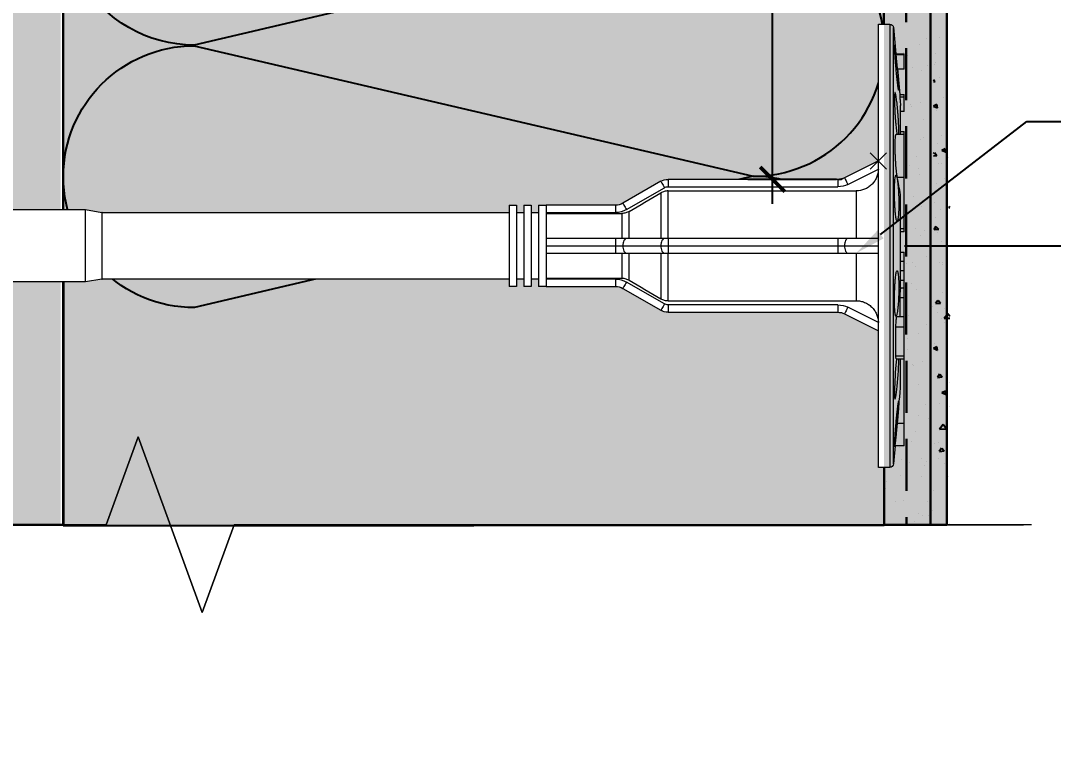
# Model space of a CAD drawing. Header units: millimetres. Extents: x -354900 to 8840672, y 0 to 292181.
# Drawn here: x 608.6 to 734.5, y 139468.1 to 139555.7 of the extents above; entities that cross this region are included whole.
import ezdxf
from ezdxf import colors
from ezdxf.entities.mleader import LeaderData, LeaderLine
from ezdxf.math import Vec2, Vec3

# ---------------------------------------------------------------- set-up
doc = ezdxf.new("R2010")
doc.units = ezdxf.units.MM
doc.header["$MEASUREMENT"] = 0
doc.set_wipeout_variables(frame=1)
doc.header["$PDMODE"] = 3
doc.header["$PDSIZE"] = -0.0001
doc.linetypes.add('DASHED2', pattern=[9.525, 6.35, -3.175])
doc.layers.get('0').update_dxf_attribs({"color": 250, "lineweight": 9})
for name, color, linetype, lineweight in [('SG_Аннотации', 7, 'Continuous', 5), ('SG_Армирующие_сетки', 7, 'Continuous', 30), ('SG_Клей', 7, 'Continuous', 30), ('SG_Размеры', 7, 'Continuous', 5), ('SG_Утеплитель', 7, 'Continuous', 30), ('SG_Штукатурка', 7, 'Continuous', 30), ('SG_Штукатурка декоративная', 7, 'Continuous', 30), ('АР_Размеры', 175, 'Continuous', 9)]:
    doc.layers.add(name, color=color, linetype=linetype, lineweight=lineweight)
doc.layers.add('тарельчат', color=212, linetype='Continuous')
doc.styles.add('SG_Arial_2.5_Размеры-выноски', font='arial.ttf', dxfattribs={"width": 0.7})
doc.styles.get("Standard").update_dxf_attribs({"font": 'isocpeur.ttf'})
doc.linetypes.add('ZIGZAG', pattern='A,0.00254,-5.08,[131,ltypeshp.shx,S=5.08,R=0,X=-5.08,Y=0],-10.16,[131,ltypeshp.shx,S=5.08,R=180,X=5.08,Y=0],-5.08', length=20.32254)
doc.dimstyles.new('SG_Arial_2.5', dxfattribs={"dimtxt": 5, "dimasz": 3, "dimexe": 3, "dimexo": 0, "dimgap": 2, "dimtad": 1, "dimdec": 0, "dimzin": 0, "dimdsep": 46, "dimtxsty": 'SG_Arial_2.5_Размеры-выноски', "dimblk": 'ARCHTICK', "dimcen": -3, "dimdle": 3, "dimadec": 0, "dimazin": 0, "dimtfac": 1, "dimtdec": 0, "dimtofl": 0, "dimtmove": 1, "dimatfit": 3, "dimldrblk": 'OBLIQUE', "dimfxl": 1, "dimtfill": 1, "dimtolj": 1, "dimtzin": 0, "dimarcsym": 0})

# ---------------------------------------------------------------- blocks, each defined once
blk = doc.blocks.new('*U765')
at = {"linetype": 'ByBlock'}
h = blk.add_hatch(color=41, dxfattribs=at)
h.dxf.hatch_style = 1
h.paths.add_polyline_path([(0, 0), (506.52, 0), (506.52, 100), (0, 100)])
at = {"color": 0, "linetype": 'ByBlock', "lineweight": -2}
blk.add_lwpolyline([(0, 0), (506.52, 0), (506.52, 100), (0, 100)], close=True, dxfattribs=at)
at = {"color": 0, "linetype": 'ByBlock', "lineweight": -3}
for points in [[(448, 0, -0.414993), (432, 15.96), (447.96, 84.04, 1), (416.04, 84.04), (432, 15.96, -0.414993), (416, 0)], [(480, 0, -0.414993), (464, 15.96), (479.96, 84.04, 1), (448.04, 84.04), (464, 15.96, -0.414993), (448, 0)]]:
    blk.add_lwpolyline(points, format="xyb", dxfattribs=at)
blk = doc.blocks.new('_ArchTick')
at = {"color": 0, "linetype": 'ByBlock', "const_width": 0.15}
blk.add_lwpolyline([(-0.5, -0.5), (0.5, 0.5)], dxfattribs=at)
blk = doc.blocks.new('*D771')
at = {"layer": 'SG_Размеры', "color": 0, "lineweight": -2, "transparency": 16777216}
for p, q in [((871.55, 139525.29), (871.55, 139635.34)), ((802.54, 139632.34), (874.55, 139632.34)), ((711.96, 139528.29), (874.55, 139528.29))]:
    blk.add_line(p, q, dxfattribs=at)
at = {"layer": 'SG_Размеры', "color": 0, "lineweight": -2, "transparency": 16777216, "xscale": 3, "yscale": 3, "zscale": 3}
for p, rotation in [((871.55, 139632.34), 90), ((871.55, 139528.29), 270)]:
    blk.add_blockref('_ArchTick', p, dxfattribs=dict(at, rotation=rotation))
at = {"layer": 'SG_Размеры', "color": 0, "transparency": 16777216, "insert": (867, 139582.33), "char_height": 5, "attachment_point": 5, "rotation": 90, "style": 'SG_Arial_2.5_Размеры-выноски', "bg_fill": 3, "box_fill_scale": 1.25, "bg_fill_color": 256, "bg_fill_true_color": 13158600, "bg_fill_transparency": 0}
blk.add_mtext('\\A1;100 мм', dxfattribs=at)
blk = doc.blocks.new('_Oblique')
at = {"color": 0, "linetype": 'ByBlock', "lineweight": -2}
blk.add_line((-0.5, -0.5), (0.5, 0.5), dxfattribs=at)
blk = doc.blocks.new('*U709')
blk.add_wipeout([(1.05, 9), (1.05, 3.45), (2.423, 2.763), (2.554, 2.716), (2.692, 2.7), (9.589, 2.7), (9.745, 2.68), (9.889, 2.62), (11.429, 1.73), (11.574, 1.67), (11.729, 1.65), (14.85, 1.65), (14.85, 1.35), (15.15, 1.35), (15.15, 1.65), (15.45, 1.65), (15.45, 1.35), (15.75, 1.35), (15.75, 1.65), (16.05, 1.65), (16.05, 1.35), (32.577, 1.35), (32.593, 1.351), (33.258, 1.469), (33.274, 1.47), (53.947, 1.47), (53.983, 1.463), (55.111, 0.983), (55.151, 0.95), (55.166, 0.9), (55.166, 0.18), (54.866, 0.18), (54.866, -0.18), (55.166, -0.18), (55.166, -0.9), (55.151, -0.95), (55.111, -0.983), (53.983, -1.463), (53.947, -1.47), (33.274, -1.47), (33.258, -1.469), (32.593, -1.351), (32.577, -1.35), (16.05, -1.35), (16.05, -1.65), (15.75, -1.65), (15.75, -1.35), (15.45, -1.35), (15.45, -1.65), (15.15, -1.65), (15.15, -1.35), (14.85, -1.35), (14.85, -1.65), (11.729, -1.65), (11.574, -1.67), (11.429, -1.73), (9.889, -2.62), (9.745, -2.68), (9.589, -2.7), (2.692, -2.7), (2.554, -2.716), (2.423, -2.763), (1.05, -3.45), (1.05, -9), (0.586, -9), (0.485, -8.961), (0.437, -8.864), (0.367, -8.13), (0, -8.13), (0, 7.8), (0.336, 7.8), (0.437, 8.864), (0.485, 8.961), (0.586, 9)]).dxf.layer = 'тарельчат'
at = {"layer": 'тарельчат', "linetype": 'Continuous', "lineweight": 9}
for p, q in [((0.437, 8.864), (0.336, 7.8)), ((0.437, 0), (0.437, 8.864)), ((1.05, 9), (0.586, 9)), ((0.586, 9), (0.586, -9)), ((1.05, 0), (1.05, 9)), ((0.336, 7.8), (0, 7.8)), ((0, 7.77), (0, 7.8)), ((0, 7.171), (0, 7.77)), ((0.336, 7.77), (0, 7.77)), ((0.336, 7.77), (0.336, 7.8)), ((0, 7.171), (0.279, 7.171)), ((0, 7.171), (0.276, 7.171)), ((0, 7.171), (0, 7.171)), ((0.279, 7.2), (0.179, 6.15)), ((0.179, 6.15), (0, 6.15)), ((0, 6.057), (0, 6.15)), ((0.179, 6.057), (0, 6.057)), ((0, 5.461), (0, 6.057)), ((0.179, 6.15), (0.179, 6.057)), ((0, 5.461), (0.15, 5.461)), ((0.15, 4.53), (0.15, 5.701)), ((0.15, 4.65), (0, 4.65)), ((0, 4.54), (0, 4.65)), ((0.15, 4.54), (0, 4.54)), ((0, 4.53), (0, 4.54)), ((0.327, 4.53), (0, 4.53)), ((0, 2.795), (0, 4.53)), ((1.05, 3.45), (2.423, 2.763)), ((2.289, 2.495), (1.05, 3.114)), ((0.284, 2.795), (0, 2.795)), ((0, 0.695), (0, 2.795)), ((2.426, 2.762), (2.55, 2.7)), ((2.689, 2.7), (2.55, 2.7)), ((2.692, 2.7), (2.692, 2.4)), ((2.692, 2.7), (9.589, 2.7)), ((9.589, 2.7), (9.589, 2.4)), ((9.889, 2.62), (11.429, 1.73)), ((1.95, 2.23), (1.95, 0.3)), ((9.589, 2.23), (1.95, 2.23)), ((9.589, 2.4), (2.692, 2.4)), ((9.589, 0.3), (9.589, 2.23)), ((11.279, 1.471), (9.739, 2.36)), ((9.889, 2.149), (9.889, 0.3)), ((0.15, -1.716), (0.15, 2.082)), ((11.17, 0.3), (11.17, 1.399)), ((11.47, 1.316), (11.47, 0.3)), ((14.55, 1.316), (11.47, 1.316)), ((11.729, 1.65), (11.729, 1.35)), ((11.729, 1.65), (14.55, 1.65)), ((14.55, 1.35), (11.729, 1.35)), ((14.85, 1.65), (14.55, 1.65)), ((14.55, 1.65), (14.55, 0)), ((14.85, 1.65), (14.85, -1.65)), ((15.15, 1.35), (14.85, 1.35)), ((15.45, 1.65), (15.15, 1.65)), ((15.15, 1.65), (15.15, -1.65)), ((15.45, 1.65), (15.45, -1.65)), ((15.75, 1.35), (15.45, 1.35)), ((16.05, 1.65), (15.75, 1.65)), ((15.75, 1.65), (15.75, -1.65)), ((16.05, 1.65), (16.05, -1.65)), ((32.577, 1.35), (16.05, 1.35)), ((32.577, 0), (32.577, 1.35)), ((33.258, 1.469), (32.593, 1.351)), ((32.593, 1.351), (32.593, -1.351)), ((33.258, 0), (33.258, 1.469)), ((37.781, 1.47), (33.274, 1.47)), ((33.274, 1.47), (33.274, -1.47)), ((0, 0.695), (0.15, 0.695)), ((0, 0.57), (0, 0.695)), ((0, 0.57), (0.15, 0.57)), ((0.437, -8.864), (0.437, 0)), ((1.05, 0.3), (2.289, 0.3)), ((1.05, -9), (1.05, 0)), ((2.423, 0), (1.05, 0)), ((2.289, 0.3), (2.692, 0.3)), ((2.692, 0), (2.423, 0)), ((2.692, 0.3), (2.692, 0)), ((2.692, 0.3), (9.589, 0.3)), ((2.692, 0), (2.692, -0.3)), ((9.589, 0), (2.692, 0)), ((9.589, 0.3), (9.589, 0)), ((9.589, 0.3), (9.739, 0.3)), ((9.889, 0), (9.589, 0)), ((9.589, 0), (9.589, -0.3)), ((9.739, 0.3), (11.279, 0.3)), ((11.429, 0), (9.889, 0)), ((11.279, 0.3), (11.729, 0.3)), ((11.729, 0), (11.429, 0)), ((11.729, 0.3), (11.729, 0)), ((11.729, 0.3), (14.55, 0.3)), ((11.729, 0), (11.729, -0.3)), ((14.55, 0), (11.729, 0)), ((14.55, 0), (14.55, -1.65)), ((0.15, -0.261), (0, -0.261)), ((0, -0.624), (0, -0.261)), ((2.289, -0.3), (1.05, -0.3)), ((1.95, -0.3), (1.95, -2.23)), ((2.692, -0.3), (2.289, -0.3)), ((9.589, -0.3), (2.692, -0.3)), ((9.739, -0.3), (9.589, -0.3)), ((9.589, -2.23), (9.589, -0.3)), ((11.279, -0.3), (9.739, -0.3)), ((9.889, -0.3), (9.889, -2.149)), ((11.17, -1.399), (11.17, -0.3)), ((11.729, -0.3), (11.279, -0.3)), ((11.47, -0.3), (11.47, -1.316)), ((14.55, -0.3), (11.729, -0.3)), ((32.577, -1.35), (32.577, 0)), ((33.258, -1.469), (33.258, 0)), ((0.15, -0.624), (0, -0.624)), ((0, -1.008), (0, -0.624)), ((0.15, -1.008), (0, -1.008)), ((0, -1.398), (0, -1.008)), ((0.15, -1.398), (0, -1.398)), ((0, -1.701), (0, -1.398)), ((9.739, -2.36), (11.279, -1.471)), ((14.55, -1.316), (11.47, -1.316)), ((11.729, -1.35), (11.729, -1.65)), ((11.729, -1.35), (14.55, -1.35)), ((14.55, -1.65), (11.729, -1.65)), ((14.55, -1.65), (14.85, -1.65)), ((14.85, -1.35), (15.15, -1.35)), ((15.15, -1.65), (15.45, -1.65)), ((15.45, -1.35), (15.75, -1.35)), ((15.75, -1.65), (16.05, -1.65)), ((16.05, -1.35), (32.593, -1.35)), ((32.593, -1.351), (33.258, -1.469)), ((33.274, -1.47), (37.781, -1.47)), ((0.15, -1.701), (0, -1.701)), ((0, -2.103), (0, -1.701)), ((11.429, -1.73), (9.889, -2.62)), ((0.179, -2.103), (0, -2.103)), ((0, -2.87), (0, -2.103)), ((0.179, -2.103), (0.179, -2.869)), ((1.05, -3.114), (2.289, -2.495)), ((9.589, -2.23), (1.95, -2.23)), ((2.692, -2.4), (2.692, -2.7)), ((2.692, -2.4), (9.589, -2.4)), ((9.589, -2.4), (9.589, -2.7)), ((0.296, -2.869), (0, -2.869)), ((0, -3.296), (0, -2.869)), ((2.423, -2.763), (1.05, -3.45)), ((9.589, -2.7), (2.692, -2.7)), ((0.336, -3.296), (0, -3.296)), ((0, -4.474), (0, -3.296)), ((0.336, -4.474), (0.336, -3.296)), ((0.336, -4.474), (0, -4.474)), ((0, -4.602), (0, -4.474)), ((0, -4.602), (0.324, -4.602)), ((0, -7.2), (0, -4.602)), ((0.15, -5.776), (0.15, -4.602)), ((0.219, -4.646), (0.219, -4.602)), ((0.284, -7.2), (0, -7.2)), ((0, -8.13), (0, -7.2)), ((0, -8.13), (0.367, -8.13)), ((0.367, -8.127), (0.437, -8.864)), ((0.586, -9), (1.05, -9))]:
    blk.add_line(p, q, dxfattribs=at)
at = {"layer": 'тарельчат', "linetype": 'Continuous', "lineweight": 9, "flags": 128}
for points in [[(2.423, 2.763), (2.421, 2.758), (2.413, 2.743), (2.401, 2.718), (2.384, 2.685), (2.364, 2.644), (2.34, 2.598), (2.315, 2.547), (2.289, 2.495)], [(9.889, 2.62), (9.886, 2.615), (9.878, 2.6), (9.864, 2.576), (9.845, 2.544), (9.823, 2.504), (9.797, 2.459), (9.768, 2.41), (9.739, 2.36)], [(11.429, 1.73), (11.427, 1.725), (11.418, 1.711), (11.404, 1.687), (11.385, 1.654), (11.363, 1.615), (11.337, 1.57), (11.309, 1.521), (11.279, 1.471)], [(2.289, 0.3), (2.315, 0.294), (2.34, 0.277), (2.364, 0.249), (2.384, 0.212), (2.401, 0.167), (2.413, 0.115), (2.421, 0.059), (2.423, 0)], [(2.423, 0), (2.421, -0.059), (2.413, -0.115), (2.401, -0.167), (2.384, -0.212), (2.364, -0.249), (2.34, -0.277), (2.315, -0.294), (2.289, -0.3)], [(9.739, 0.3), (9.768, 0.294), (9.797, 0.277), (9.823, 0.249), (9.845, 0.212), (9.864, 0.167), (9.878, 0.115), (9.886, 0.059), (9.889, 0)], [(9.889, 0), (9.886, -0.059), (9.878, -0.115), (9.864, -0.167), (9.845, -0.212), (9.823, -0.249), (9.797, -0.277), (9.768, -0.294), (9.739, -0.3)], [(11.279, 0.3), (11.309, 0.294), (11.337, 0.277), (11.363, 0.249), (11.385, 0.212), (11.404, 0.167), (11.418, 0.115), (11.427, 0.059), (11.429, 0)], [(11.429, 0), (11.427, -0.059), (11.418, -0.115), (11.404, -0.167), (11.385, -0.212), (11.363, -0.249), (11.337, -0.277), (11.309, -0.294), (11.279, -0.3)], [(11.279, -1.471), (11.309, -1.521), (11.337, -1.57), (11.363, -1.615), (11.385, -1.654), (11.404, -1.687), (11.418, -1.711), (11.427, -1.725), (11.429, -1.73)], [(2.289, -2.495), (2.315, -2.547), (2.34, -2.598), (2.364, -2.644), (2.384, -2.685), (2.401, -2.718), (2.413, -2.743), (2.421, -2.758), (2.423, -2.763)], [(9.739, -2.36), (9.768, -2.41), (9.797, -2.459), (9.823, -2.504), (9.845, -2.544), (9.864, -2.576), (9.878, -2.6), (9.886, -2.615), (9.889, -2.62)], [(0.306, -4.602), (0.307, -4.61), (0.322, -4.724), (0.336, -4.854), (0.349, -4.997), (0.361, -5.149), (0.372, -5.306), (0.381, -5.461), (0.387, -5.613), (0.392, -5.754), (0.395, -5.884), (0.395, -5.996), (0.393, -6.088), (0.389, -6.159), (0.383, -6.205), (0.374, -6.226), (0.365, -6.221), (0.353, -6.189), (0.34, -6.133), (0.326, -6.053), (0.312, -5.951), (0.297, -5.831), (0.282, -5.696), (0.268, -5.549), (0.255, -5.394), (0.243, -5.238), (0.233, -5.083), (0.226, -4.935), (0.221, -4.797), (0.219, -4.718), (0.219, -4.646), (0.219, -4.646)]]:
    blk.add_lwpolyline(points, dxfattribs=at)
at = {"layer": 'тарельчат', "linetype": 'Continuous', "lineweight": 9}
for centre, radius, start, end in [((0.586, 8.85), 0.15, 90, 174.5597), ((2.692, 3.3), 0.6, 243.4349, 270), ((9.589, 2.1), 0.6, 60, 90), ((2.692, 3.3), 0.9, 243.4349, 270), ((9.589, 2.1), 0.3, 60, 90), ((11.729, 2.25), 0.6, 240, 270), ((11.729, 2.25), 0.9, 240, 270), ((32.577, 1.44), 0.09, 270, 280), ((33.274, 1.38), 0.09, 90, 100), ((11.729, -2.25), 0.9, 90, 120), ((11.729, -2.25), 0.6, 90, 120), ((32.577, -1.44), 0.09, 80, 90), ((33.274, -1.38), 0.09, 260, 270), ((2.692, -3.3), 0.9, 90, 116.5651), ((9.589, -2.1), 0.3, 270, 300), ((2.692, -3.3), 0.6, 90, 116.5651), ((9.589, -2.1), 0.6, 270, 300), ((0.586, -8.85), 0.15, 185.4403, 270)]:
    blk.add_arc(centre, radius, start, end, dxfattribs=at)
for points, knots in [([(0.219, 6.347), (0.219, 6.363), (0.219, 6.384), (0.222, 6.438), (0.224, 6.47), (0.229, 6.544), (0.232, 6.586), (0.239, 6.677), (0.243, 6.727), (0.252, 6.832), (0.257, 6.887), (0.267, 7.002), (0.272, 7.061), (0.284, 7.181), (0.289, 7.241), (0.301, 7.363), (0.307, 7.422), (0.318, 7.539), (0.324, 7.596), (0.335, 7.705), (0.34, 7.756), (0.35, 7.852), (0.355, 7.897), (0.364, 7.977), (0.368, 8.012), (0.375, 8.073), (0.379, 8.098), (0.385, 8.137), (0.387, 8.151), (0.391, 8.167), (0.392, 8.169), (0.395, 8.162), (0.395, 8.152), (0.395, 8.12), (0.395, 8.099), (0.393, 8.045), (0.391, 8.013), (0.387, 7.939), (0.385, 7.897), (0.379, 7.806), (0.375, 7.757), (0.368, 7.652), (0.364, 7.596), (0.355, 7.481), (0.35, 7.422), (0.34, 7.302), (0.335, 7.241), (0.324, 7.121), (0.318, 7.061), (0.307, 6.943), (0.301, 6.887), (0.289, 6.779), (0.284, 6.727), (0.273, 6.631), (0.267, 6.587), (0.257, 6.507), (0.252, 6.471), (0.243, 6.41), (0.239, 6.385), (0.232, 6.346), (0.229, 6.332), (0.221, 6.308), (0.219, 6.315), (0.219, 6.347)], [0, 0, 0, 0, 0.03125, 0.03125, 0.0625, 0.0625, 0.09375, 0.09375, 0.125, 0.125, 0.15625, 0.15625, 0.1875, 0.1875, 0.21875, 0.21875, 0.25, 0.25, 0.28125, 0.28125, 0.3125, 0.3125, 0.34375, 0.34375, 0.375, 0.375, 0.40625, 0.40625, 0.4375, 0.4375, 0.46875, 0.46875, 0.5, 0.5, 0.53125, 0.53125, 0.5625, 0.5625, 0.59375, 0.59375, 0.625, 0.625, 0.65625, 0.65625, 0.6875, 0.6875, 0.71875, 0.71875, 0.75, 0.75, 0.78125, 0.78125, 0.8125, 0.8125, 0.84375, 0.84375, 0.875, 0.875, 0.90625, 0.90625, 0.9375, 0.9375, 1, 1, 1, 1]), ([(0.279, 7.175), (0.279, 7.175), (0.28, 7.176), (0.285, 7.217), (0.292, 7.286), (0.301, 7.377), (0.311, 7.479), (0.32, 7.58), (0.328, 7.669), (0.334, 7.735), (0.336, 7.764), (0.336, 7.769), (0.336, 7.77)], [0, 0, 0, 0, 0.081317, 0.191085, 0.301099, 0.41162, 0.522588, 0.633747, 0.744772, 0.85541, 0.965584, 1, 1, 1, 1]), ([(0.179, 6.057), (0.179, 6.05), (0.178, 6.035), (0.175, 5.991), (0.173, 5.963), (0.168, 5.897), (0.164, 5.859), (0.158, 5.782), (0.154, 5.741), (0.15, 5.701)], [0, 0, 0, 0, 0.25, 0.25, 0.5, 0.5, 0.75, 0.75, 1, 1, 1, 1]), ([(0.219, 4.646), (0.219, 4.685), (0.22, 4.762), (0.224, 4.897), (0.231, 5.042), (0.24, 5.195), (0.251, 5.351), (0.264, 5.506), (0.278, 5.655), (0.292, 5.795), (0.307, 5.92), (0.322, 6.028), (0.336, 6.116), (0.35, 6.18), (0.362, 6.219), (0.372, 6.232), (0.381, 6.217), (0.388, 6.177), (0.392, 6.112), (0.395, 6.025), (0.395, 5.916), (0.393, 5.791), (0.389, 5.652), (0.383, 5.503), (0.375, 5.348), (0.365, 5.192), (0.353, 5.039), (0.34, 4.893), (0.326, 4.758), (0.312, 4.64), (0.301, 4.564), (0.295, 4.534), (0.295, 4.53)], [0, 0, 0, 0, 0.03409, 0.06818, 0.102264, 0.13635, 0.17054, 0.20473, 0.23911, 0.27349, 0.308014, 0.342538, 0.377102, 0.411664, 0.446164, 0.480663, 0.515037, 0.54941, 0.583649, 0.617889, 0.652033, 0.686177, 0.720294, 0.754412, 0.788578, 0.822745, 0.857021, 0.891298, 0.925711, 0.960124, 0.99465, 1, 1, 1, 1]), ([(0.221, 4.53), (0.22, 4.547), (0.219, 4.582), (0.219, 4.624), (0.219, 4.646)], [0, 0, 0, 0, 0.47469, 1, 1, 1, 1]), ([(0.284, 2.795), (0.289, 2.823), (0.299, 2.88), (0.313, 2.992), (0.326, 3.12), (0.338, 3.262), (0.347, 3.413), (0.356, 3.57), (0.362, 3.728), (0.366, 3.881), (0.367, 4.027), (0.367, 4.16), (0.364, 4.277), (0.359, 4.375), (0.353, 4.452), (0.344, 4.503), (0.335, 4.529), (0.329, 4.527), (0.327, 4.527)], [0, 0, 0, 0, 0.064758, 0.129515, 0.194304, 0.259093, 0.323733, 0.388373, 0.452769, 0.517164, 0.58136, 0.645556, 0.70966, 0.773765, 0.837912, 0.90206, 0.966372, 1, 1, 1, 1]), ([(1.05, 3.114), (1.052, 3.056), (1.059, 2.998), (1.083, 2.885), (1.101, 2.829), (1.147, 2.722), (1.175, 2.671), (1.241, 2.575), (1.279, 2.53), (1.361, 2.449), (1.406, 2.412), (1.504, 2.347), (1.555, 2.32), (1.716, 2.253), (1.833, 2.23), (1.95, 2.23)], [0, 0, 0, 0, 0.125, 0.125, 0.25, 0.25, 0.375, 0.375, 0.5, 0.5, 0.625, 0.625, 0.75, 0.75, 1, 1, 1, 1]), ([(0.219, 1.701), (0.219, 1.76), (0.219, 1.82), (0.222, 1.94), (0.224, 2.002), (0.229, 2.122), (0.232, 2.181), (0.239, 2.296), (0.243, 2.352), (0.252, 2.456), (0.257, 2.505), (0.267, 2.597), (0.272, 2.638), (0.284, 2.712), (0.289, 2.744), (0.301, 2.798), (0.307, 2.819), (0.318, 2.85), (0.324, 2.86), (0.335, 2.868), (0.34, 2.866), (0.35, 2.851), (0.355, 2.837), (0.364, 2.798), (0.368, 2.773), (0.375, 2.712), (0.379, 2.677), (0.385, 2.598), (0.387, 2.553), (0.391, 2.457), (0.392, 2.405), (0.395, 2.297), (0.395, 2.239), (0.395, 2.122), (0.395, 2.062), (0.393, 1.94), (0.391, 1.879), (0.387, 1.759), (0.385, 1.7), (0.379, 1.584), (0.375, 1.53), (0.368, 1.425), (0.364, 1.375), (0.355, 1.284), (0.35, 1.243), (0.34, 1.169), (0.335, 1.137), (0.324, 1.083), (0.318, 1.062), (0.307, 1.03), (0.301, 1.021), (0.289, 1.013), (0.284, 1.015), (0.273, 1.03), (0.267, 1.044), (0.257, 1.082), (0.252, 1.108), (0.243, 1.168), (0.239, 1.203), (0.232, 1.283), (0.229, 1.328), (0.221, 1.471), (0.219, 1.582), (0.219, 1.701)], [0, 0, 0, 0, 0.03125, 0.03125, 0.0625, 0.0625, 0.09375, 0.09375, 0.125, 0.125, 0.15625, 0.15625, 0.1875, 0.1875, 0.21875, 0.21875, 0.25, 0.25, 0.28125, 0.28125, 0.3125, 0.3125, 0.34375, 0.34375, 0.375, 0.375, 0.40625, 0.40625, 0.4375, 0.4375, 0.46875, 0.46875, 0.5, 0.5, 0.53125, 0.53125, 0.5625, 0.5625, 0.59375, 0.59375, 0.625, 0.625, 0.65625, 0.65625, 0.6875, 0.6875, 0.71875, 0.71875, 0.75, 0.75, 0.78125, 0.78125, 0.8125, 0.8125, 0.84375, 0.84375, 0.875, 0.875, 0.90625, 0.90625, 0.9375, 0.9375, 1, 1, 1, 1]), ([(9.589, 2.23), (9.642, 2.23), (9.694, 2.223), (9.795, 2.196), (9.844, 2.175), (9.889, 2.149)], [0, 0, 0, 0, 0.5, 0.5, 1, 1, 1, 1]), ([(11.17, 1.399), (11.215, 1.372), (11.263, 1.351), (11.364, 1.323), (11.417, 1.316), (11.47, 1.316)], [0, 0, 0, 0, 0.5, 0.5, 1, 1, 1, 1]), ([(0.219, -1.701), (0.219, -1.641), (0.219, -1.585), (0.222, -1.476), (0.224, -1.424), (0.229, -1.328), (0.232, -1.284), (0.239, -1.204), (0.243, -1.168), (0.252, -1.108), (0.257, -1.083), (0.267, -1.044), (0.272, -1.03), (0.284, -1.015), (0.289, -1.013), (0.301, -1.021), (0.307, -1.03), (0.318, -1.061), (0.324, -1.083), (0.335, -1.136), (0.34, -1.168), (0.35, -1.242), (0.355, -1.284), (0.364, -1.374), (0.368, -1.423), (0.375, -1.529), (0.379, -1.584), (0.385, -1.698), (0.387, -1.758), (0.391, -1.879), (0.392, -1.939), (0.395, -2.06), (0.395, -2.121), (0.395, -2.238), (0.395, -2.295), (0.393, -2.404), (0.391, -2.456), (0.387, -2.552), (0.385, -2.597), (0.379, -2.677), (0.375, -2.712), (0.368, -2.772), (0.364, -2.798), (0.355, -2.837), (0.35, -2.85), (0.34, -2.866), (0.335, -2.868), (0.324, -2.86), (0.318, -2.85), (0.307, -2.819), (0.301, -2.798), (0.289, -2.744), (0.284, -2.712), (0.273, -2.639), (0.267, -2.597), (0.257, -2.507), (0.252, -2.457), (0.243, -2.352), (0.239, -2.297), (0.232, -2.182), (0.229, -2.123), (0.221, -1.943), (0.219, -1.819), (0.219, -1.701)], [0, 0, 0, 0, 0.03125, 0.03125, 0.0625, 0.0625, 0.09375, 0.09375, 0.125, 0.125, 0.15625, 0.15625, 0.1875, 0.1875, 0.21875, 0.21875, 0.25, 0.25, 0.28125, 0.28125, 0.3125, 0.3125, 0.34375, 0.34375, 0.375, 0.375, 0.40625, 0.40625, 0.4375, 0.4375, 0.46875, 0.46875, 0.5, 0.5, 0.53125, 0.53125, 0.5625, 0.5625, 0.59375, 0.59375, 0.625, 0.625, 0.65625, 0.65625, 0.6875, 0.6875, 0.71875, 0.71875, 0.75, 0.75, 0.78125, 0.78125, 0.8125, 0.8125, 0.84375, 0.84375, 0.875, 0.875, 0.90625, 0.90625, 0.9375, 0.9375, 1, 1, 1, 1]), ([(11.47, -1.316), (11.417, -1.316), (11.365, -1.323), (11.264, -1.351), (11.215, -1.372), (11.17, -1.399)], [0, 0, 0, 0, 0.5, 0.5, 1, 1, 1, 1]), ([(0.15, -1.716), (0.154, -1.729), (0.158, -1.749), (0.164, -1.802), (0.168, -1.834), (0.173, -1.906), (0.175, -1.946), (0.178, -2.025), (0.179, -2.065), (0.179, -2.103)], [0, 0, 0, 0, 0.25, 0.25, 0.5, 0.5, 0.75, 0.75, 1, 1, 1, 1]), ([(1.95, -2.23), (1.891, -2.23), (1.834, -2.236), (1.72, -2.258), (1.663, -2.275), (1.556, -2.32), (1.505, -2.347), (1.408, -2.411), (1.362, -2.448), (1.279, -2.53), (1.242, -2.574), (1.176, -2.67), (1.148, -2.722), (1.079, -2.881), (1.053, -2.997), (1.05, -3.114)], [0, 0, 0, 0, 0.125, 0.125, 0.25, 0.25, 0.375, 0.375, 0.5, 0.5, 0.625, 0.625, 0.75, 0.75, 1, 1, 1, 1]), ([(9.889, -2.149), (9.844, -2.175), (9.796, -2.195), (9.695, -2.223), (9.642, -2.23), (9.589, -2.23)], [0, 0, 0, 0, 0.5, 0.5, 1, 1, 1, 1]), ([(0.336, -3.296), (0.335, -3.264), (0.335, -3.201), (0.33, -3.098), (0.323, -3.004), (0.314, -2.929), (0.305, -2.878), (0.299, -2.873), (0.296, -2.87)], [0, 0, 0, 0, 0.166998, 0.334094, 0.501496, 0.669565, 0.838299, 1, 1, 1, 1]), ([(0.324, -4.597), (0.325, -4.598), (0.329, -4.6), (0.333, -4.566), (0.336, -4.517), (0.336, -4.482), (0.336, -4.474)], [0, 0, 0, 0, 0.187136, 0.539482, 0.890352, 1, 1, 1, 1]), ([(0.219, -6.347), (0.219, -6.331), (0.219, -6.321), (0.222, -6.314), (0.224, -6.316), (0.229, -6.332), (0.232, -6.345), (0.239, -6.384), (0.243, -6.41), (0.252, -6.47), (0.257, -6.506), (0.267, -6.586), (0.272, -6.63), (0.284, -6.726), (0.289, -6.778), (0.301, -6.887), (0.307, -6.943), (0.318, -7.059), (0.324, -7.12), (0.335, -7.241), (0.34, -7.301), (0.35, -7.421), (0.355, -7.481), (0.364, -7.595), (0.368, -7.65), (0.375, -7.756), (0.379, -7.805), (0.385, -7.896), (0.387, -7.938), (0.391, -8.013), (0.392, -8.045), (0.395, -8.098), (0.395, -8.12), (0.395, -8.151), (0.395, -8.161), (0.393, -8.169), (0.391, -8.167), (0.387, -8.152), (0.385, -8.138), (0.379, -8.098), (0.375, -8.073), (0.368, -8.013), (0.364, -7.977), (0.355, -7.897), (0.35, -7.853), (0.34, -7.757), (0.335, -7.705), (0.324, -7.597), (0.318, -7.54), (0.307, -7.423), (0.301, -7.363), (0.289, -7.243), (0.284, -7.182), (0.273, -7.062), (0.267, -7.003), (0.257, -6.888), (0.252, -6.832), (0.243, -6.728), (0.239, -6.678), (0.232, -6.587), (0.229, -6.545), (0.221, -6.434), (0.219, -6.379), (0.219, -6.347)], [0, 0, 0, 0, 0.03125, 0.03125, 0.0625, 0.0625, 0.09375, 0.09375, 0.125, 0.125, 0.15625, 0.15625, 0.1875, 0.1875, 0.21875, 0.21875, 0.25, 0.25, 0.28125, 0.28125, 0.3125, 0.3125, 0.34375, 0.34375, 0.375, 0.375, 0.40625, 0.40625, 0.4375, 0.4375, 0.46875, 0.46875, 0.5, 0.5, 0.53125, 0.53125, 0.5625, 0.5625, 0.59375, 0.59375, 0.625, 0.625, 0.65625, 0.65625, 0.6875, 0.6875, 0.71875, 0.71875, 0.75, 0.75, 0.78125, 0.78125, 0.8125, 0.8125, 0.84375, 0.84375, 0.875, 0.875, 0.90625, 0.90625, 0.9375, 0.9375, 1, 1, 1, 1]), ([(0.367, -8.127), (0.367, -8.127), (0.367, -8.127), (0.364, -8.096), (0.36, -8.04), (0.353, -7.959), (0.344, -7.858), (0.333, -7.737), (0.321, -7.602), (0.308, -7.454), (0.295, -7.319), (0.287, -7.233), (0.284, -7.2)], [0, 0, 0, 0, 0.07554, 0.180817, 0.289144, 0.394497, 0.502891, 0.608518, 0.717187, 0.8232, 0.932267, 1, 1, 1, 1])]:
    blk.add_open_spline(points, degree=3, knots=knots, dxfattribs=at)
for points in [[(0.15, 2.082), (0.195, 2.32), (0.239, 2.557), (0.284, 2.795)], [(11.17, 1.399), (10.744, 1.65), (10.317, 1.9), (9.889, 2.149)], [(11.17, -1.399), (10.744, -1.65), (10.317, -1.9), (9.889, -2.149)], [(0.284, -7.2), (0.239, -6.725), (0.195, -6.25), (0.15, -5.776)]]:
    blk.add_open_spline(points, degree=3, dxfattribs=at)
blk.add_point((1.05, 3.45), dxfattribs=at)
blk = doc.blocks.new('*D777')
at = {"layer": 'SG_Размеры', "color": 0, "lineweight": -2, "transparency": 16777216}
for p, q in [((700.24, 139533.39), (700.24, 139640.43)), ((713.83, 139637.43), (697.24, 139637.43)), ((708.04, 139536.39), (697.24, 139536.39))]:
    blk.add_line(p, q, dxfattribs=at)
at = {"layer": 'SG_Размеры', "color": 0, "lineweight": -2, "transparency": 16777216, "xscale": 3, "yscale": 3, "zscale": 3}
for p, rotation in [((700.24, 139637.43), 90), ((700.24, 139536.39), 270)]:
    blk.add_blockref('_ArchTick', p, dxfattribs=dict(at, rotation=rotation))
at = {"layer": 'SG_Размеры', "color": 0, "transparency": 16777216, "insert": (695.69, 139586.91), "char_height": 5, "attachment_point": 5, "rotation": 90, "style": 'SG_Arial_2.5_Размеры-выноски', "bg_fill": 3, "box_fill_scale": 1.25, "bg_fill_color": 256, "bg_fill_true_color": 13158600, "bg_fill_transparency": 0}
blk.add_mtext('\\A1;{\\fGOST Common|b0|i0|c204|p34;≥}100 мм', dxfattribs=at)
blk = doc.blocks.new('_Dot')
at = {"color": 0, "linetype": 'ByBlock', "lineweight": -2}
blk.add_line((-0.5, 0), (-1, 0), dxfattribs=at)
at = {"color": 0, "linetype": 'ByBlock', "lineweight": -2, "const_width": 0.5}
blk.add_lwpolyline([(-0.25, 0, 1), (0.25, 0, 1)], format="xyb", close=True, dxfattribs=at)

msp = doc.modelspace()

# ---------------------------------------------------------------- hatches: boundary and pattern name
at = {"layer": 'SG_Клей', "lineweight": -3}
h = msp.add_hatch(dxfattribs=at)
h.set_pattern_fill('DOTS', color=256, scale=30)
h.paths.add_polyline_path([(613.49, 139981.02), (603.49, 139981.02), (603.49, 139494.28), (613.49, 139494.28)])

# ---------------------------------------------------------------- linework, layer by layer
at = {"linetype": 'Continuous'}
msp.add_lwpolyline([(731.8, 139494.3), (634.63, 139494.3), (634.63, 139494.3), (630.73, 139483.6), (622.94, 139505), (619.05, 139494.3), (619.05, 139494.3), (521.87, 139494.3)], dxfattribs=at)
at = {"layer": 'SG_Клей'}
msp.add_lwpolyline([(613.81, 139575.79), (603.49, 139575.79), (603.49, 139494.28), (613.81, 139494.28)], close=True, dxfattribs=at)
at = {"layer": 'SG_Штукатурка'}
for p, q in [((719.49, 139494.29), (719.49, 139981.01)), ((713.73, 139632.38), (713.83, 139494.27)), ((713.83, 139494.27), (721.49, 139494.3))]:
    msp.add_line(p, q, dxfattribs=at)
at = {"layer": 'SG_Штукатурка', "linetype": 'Continuous', "lineweight": -3}
for p, q in [((713.99, 139555.09), (713.99, 139555.09)), ((714.46, 139553.95), (714.46, 139553.95)), ((715.08, 139554.75), (715.08, 139554.75)), ((718.11, 139552.82), (718.11, 139552.82)), ((719.01, 139553.51), (719.01, 139553.51)), ((716.18, 139551.8), (716.18, 139551.8)), ((716.51, 139551.39), (716.51, 139551.39)), ((716.69, 139551.54), (716.69, 139551.54)), ((719.4, 139552.59), (719.4, 139552.59)), ((714.78, 139550.68), (714.78, 139550.68)), ((719.08, 139550.29), (719.08, 139550.29)), ((715.74, 139549.73), (715.74, 139549.73)), ((717.26, 139550.04), (717.26, 139550.04)), ((718.35, 139549.69), (718.35, 139549.69)), ((719.39, 139548.6), (719.39, 139548.6)), ((715.4, 139546.6), (715.4, 139546.6)), ((715.7, 139545.15), (715.7, 139545.15)), ((717.02, 139545.51), (717.02, 139545.51)), ((717.17, 139545.31), (717.17, 139545.31)), ((718.28, 139545.77), (718.28, 139545.77)), ((714.27, 139544.12), (714.27, 139544.12)), ((716.2, 139544.89), (716.2, 139544.89)), ((714.74, 139542.79), (714.74, 139542.79)), ((714.91, 139542.76), (714.91, 139542.76)), ((718.6, 139543.64), (718.6, 139543.64)), ((718.67, 139541.55), (718.67, 139541.55)), ((718.3, 139541.3), (718.3, 139541.3)), ((717.77, 139539.21), (717.77, 139539.21)), ((714.93, 139538.03), (714.93, 139538.03)), ((715.22, 139538.5), (715.22, 139538.5)), ((715.72, 139538.24), (715.72, 139538.24)), ((716.04, 139538.49), (716.04, 139538.49)), ((716.19, 139538.54), (716.19, 139538.54)), ((716.92, 139538.08), (716.92, 139538.08)), ((718.01, 139537.74), (718.01, 139537.74)), ((718.11, 139536.99), (718.11, 139536.99)), ((719.58, 139537.08), (719.58, 139537.08)), ((713.93, 139535.59), (713.93, 139535.59)), ((715.06, 139534.64), (715.06, 139534.64)), ((717.47, 139534.32), (717.47, 139534.32)), ((718.42, 139533.13), (718.42, 139533.13)), ((719.53, 139533.59), (719.53, 139533.59)), ((714.73, 139531.85), (714.73, 139531.85)), ((715.2, 139531.37), (715.2, 139531.37)), ((715.24, 139531.59), (715.24, 139531.59)), ((715.53, 139531.93), (715.53, 139531.93)), ((714.4, 139530.83), (714.4, 139530.83)), ((717.63, 139530.34), (717.63, 139530.34)), ((718.75, 139530.1), (718.75, 139530.1)), ((718.32, 139529.59), (718.32, 139529.59)), ((716.48, 139527.16), (716.48, 139527.16)), ((717.29, 139526.31), (717.29, 139526.31)), ((719.03, 139527.03), (719.03, 139527.03)), ((714.25, 139525.2), (714.25, 139525.2)), ((716.19, 139525.85), (716.19, 139525.85)), ((716.57, 139526.12), (716.57, 139526.12)), ((717.66, 139525.78), (717.66, 139525.78)), ((714.12, 139524.07), (714.12, 139524.07)), ((714.76, 139524.93), (714.76, 139524.93)), ((717.15, 139523.69), (717.15, 139523.69)), ((714.71, 139522.68), (714.71, 139522.68)), ((717.76, 139522.94), (717.76, 139522.94)), ((719.68, 139520.95), (719.68, 139520.95)), ((714.05, 139518.87), (714.05, 139518.87)), ((715.06, 139519.03), (715.06, 139519.03)), ((715.4, 139519.86), (715.4, 139519.86)), ((716.79, 139519.75), (716.79, 139519.75)), ((719.04, 139518.72), (719.04, 139518.72)), ((713.95, 139518.57), (713.95, 139518.57)), ((714.28, 139518.28), (714.28, 139518.28)), ((717.98, 139517.63), (717.98, 139517.63)), ((716.67, 139517.04), (716.67, 139517.04)), ((716.68, 139515.64), (716.68, 139515.64)), ((719.41, 139515.61), (719.41, 139515.61)), ((716.23, 139514.16), (716.23, 139514.16)), ((717.32, 139513.82), (717.32, 139513.82)), ((717.44, 139513.67), (717.44, 139513.67)), ((718.55, 139514.13), (718.55, 139514.13)), ((714.55, 139512.47), (714.55, 139512.47)), ((714.56, 139512.88), (714.56, 139512.88)), ((717.96, 139511.42), (717.96, 139511.42)), ((714.37, 139510.72), (714.37, 139510.72)), ((716.19, 139510.38), (716.19, 139510.38)), ((715.84, 139508.66), (715.84, 139508.66)), ((718.93, 139508.96), (718.93, 139508.96)), ((719.43, 139508.7), (719.43, 139508.7)), ((719.49, 139509.11), (719.49, 139509.11)), ((718.05, 139507.56), (718.05, 139507.56)), ((715.21, 139506.39), (715.21, 139506.39)), ((716.31, 139506.85), (716.31, 139506.85)), ((719.24, 139507.2), (719.24, 139507.2)), ((717.64, 139505.67), (717.64, 139505.67)), ((715.71, 139503.73), (715.71, 139503.73)), ((717.12, 139504.45), (717.12, 139504.45)), ((718.44, 139502.31), (718.44, 139502.31)), ((714.86, 139501.5), (714.86, 139501.5)), ((715.89, 139502.2), (715.89, 139502.2)), ((716.98, 139501.86), (716.98, 139501.86)), ((718.7, 139501.48), (718.7, 139501.48)), ((718.95, 139502.04), (718.95, 139502.04)), ((715.81, 139500.29), (715.81, 139500.29)), ((718.4, 139500.23), (718.4, 139500.23)), ((714.03, 139498.76), (714.03, 139498.76)), ((714.08, 139499.57), (714.08, 139499.57)), ((716.14, 139497.28), (716.14, 139497.28)), ((715.23, 139497.08), (715.23, 139497.08)), ((719.15, 139497.15), (719.15, 139497.15)), ((719.68, 139496.01), (719.68, 139496.01)), ((717.96, 139495.66), (717.96, 139495.66)), ((718.47, 139495.39), (718.47, 139495.39)), ((719.3, 139495.38), (719.3, 139495.38)), ((716.46, 139494.2), (716.46, 139494.2)), ((717.57, 139494.66), (717.57, 139494.66))]:
    msp.add_line(p, q, dxfattribs=at)
at = {"layer": 'SG_Штукатурка декоративная', "linetype": 'Continuous', "lineweight": -3}
for p, q in [((720.91, 139522.56), (720.91, 139522.56)), ((720.37, 139521.64), (720.1, 139521.24)), ((720.7, 139521.26), (720.13, 139521.21)), ((720.7, 139521.26), (720.4, 139521.61)), ((720.38, 139520.13), (720.38, 139520.13)), ((721.58, 139520), (721.13, 139519.43)), ((721.23, 139520.71), (721.23, 139520.71)), ((721.83, 139519.68), (721.59, 139520.01)), ((720.8, 139519.39), (720.8, 139519.39)), ((721.83, 139519.44), (721.14, 139519.42)), ((721.22, 139518.9), (721.22, 139518.9)), ((719.99, 139516.42), (719.99, 139516.42)), ((721.4, 139516.76), (721.4, 139516.76)), ((720.26, 139515.98), (719.83, 139515.77)), ((720.35, 139515.53), (719.83, 139515.76)), ((720.35, 139515.53), (720.26, 139515.98)), ((721.51, 139515.25), (721.51, 139515.25)), ((721.59, 139516.02), (721.59, 139516.02)), ((721.51, 139514.29), (721.51, 139514.29)), ((720.59, 139512.63), (720.32, 139512.23)), ((720.92, 139512.26), (720.63, 139512.61)), ((720.92, 139512.26), (720.35, 139512.21)), ((721.82, 139511.58), (721.82, 139511.58)), ((721.31, 139510.59), (720.87, 139510.38)), ((721.39, 139510.14), (720.87, 139510.38)), ((721.01, 139510.18), (721.01, 139510.18)), ((721.39, 139510.14), (721.31, 139510.59)), ((720.59, 139509.1), (720.59, 139509.1)), ((721.75, 139508.69), (721.75, 139508.69)), ((721.01, 139506.5), (720.56, 139505.93)), ((721.43, 139505.96), (721.03, 139506.51)), ((721.45, 139507.03), (721.45, 139507.03)), ((721.43, 139505.94), (720.57, 139505.92)), ((719.98, 139504.22), (719.98, 139504.22)), ((720.5, 139504.33), (720.5, 139504.33)), ((720.81, 139503.63), (720.54, 139503.23)), ((721.14, 139503.25), (720.85, 139503.6)), ((720.4, 139502.36), (720.4, 139502.36)), ((721.14, 139503.25), (720.57, 139503.2)), ((721.19, 139501.79), (721.19, 139501.79)), ((721.71, 139500.22), (721.71, 139500.22)), ((719.85, 139498.5), (719.85, 139498.5)), ((721.79, 139494.48), (721.79, 139494.48))]:
    msp.add_line(p, q, dxfattribs=at)
at = {"layer": 'АР_Размеры'}
for p, q in [((619.05, 139494.3), (622.94, 139505)), ((622.94, 139505), (630.73, 139483.6)), ((522.64, 139494.3), (619.05, 139494.3)), ((630.73, 139483.6), (634.63, 139494.3)), ((634.63, 139494.3), (730.8, 139494.3))]:
    msp.add_line(p, q, dxfattribs=at)
at = {"layer": 'АР_Размеры', "ltscale": 100}
msp.add_lwpolyline([(721.49, 139980.98), (713.83, 139980.98), (713.83, 139494.27), (721.49, 139494.27)], close=True, dxfattribs=at)

# ---------------------------------------------------------------- block references
at = {"layer": 'SG_Утеплитель', "xscale": -1, "rotation": 90.03999999999995}
msp.add_blockref('*U765', (713.49, 140000.77), dxfattribs=at)

# ---------------------------------------------------------------- next in the draw order: dimensions: what is measured, and where the dimension line sits
at = {"layer": 'SG_Размеры'}
dim = msp.add_linear_dim(base=(871.55, 139632.34), p1=(711.96, 139528.29), p2=(802.54, 139632.34), angle=90, text='100 мм', dimstyle='SG_Arial_2.5', dxfattribs=at)
dim.commit()
dim.dimension.update_dxf_attribs({"geometry": '*D771', "text_midpoint": (871.55, 139582.33), "dimtype": 160})

# ---------------------------------------------------------------- next in the draw order: linework, layer by layer
at = {"layer": 'SG_Армирующие_сетки', "linetype": 'DASHED2'}
msp.add_lwpolyline([(716.49, 139981.01), (716.54, 139494.28)], dxfattribs=at)
at = {"layer": 'SG_Штукатурка декоративная', "linetype": 'ZIGZAG', "ltscale": 0.05}
msp.add_line((721.49, 139494.27), (721.49, 139632.47), dxfattribs=at)
at = {"layer": 'SG_Штукатурка декоративная', "linetype": 'Continuous', "lineweight": -3}
for p, q in [((720.52, 139553.7), (720.52, 139553.7)), ((721.6, 139553.49), (721.6, 139553.49)), ((720.14, 139551.73), (720.14, 139551.73)), ((719.94, 139550.33), (719.94, 139550.33)), ((720.14, 139550.69), (720.14, 139550.69)), ((720.03, 139548.28), (719.83, 139548.52)), ((720.04, 139548.28), (719.83, 139548.26)), ((720.55, 139548.83), (720.55, 139548.83)), ((721.35, 139547.63), (721.35, 139547.63)), ((721.12, 139546.38), (721.12, 139546.38)), ((720.24, 139545.51), (719.83, 139545.3)), ((720.33, 139545.06), (719.83, 139545.28)), ((720.33, 139545.06), (720.24, 139545.51)), ((720.18, 139544.73), (720.18, 139544.73)), ((720.78, 139541.78), (720.78, 139541.78)), ((720.35, 139540.79), (720.35, 139540.79)), ((721.29, 139540.12), (720.86, 139539.9)), ((721.38, 139539.67), (721.29, 139540.12)), ((719.93, 139539.64), (719.83, 139539.5)), ((720.26, 139539.27), (719.83, 139539.23)), ((720.26, 139539.27), (719.96, 139539.62)), ((721.38, 139539.67), (720.86, 139539.9)), ((721.72, 139539.07), (721.72, 139539.07)), ((720.46, 139538.32), (720.46, 139538.32)), ((720.79, 139538.32), (720.79, 139538.32)), ((721.2, 139536.46), (721.2, 139536.46)), ((720.26, 139535.93), (720.26, 139535.93)), ((720.02, 139533.53), (720.02, 139533.53)), ((720.7, 139532.72), (720.7, 139532.72)), ((721.83, 139533.1), (721.7, 139532.93)), ((721.83, 139532.92), (721.7, 139532.92)), ((720.15, 139531.76), (720.15, 139531.76)), ((721.47, 139531.83), (721.47, 139531.83)), ((720.15, 139530.64), (719.87, 139530.24)), ((720.48, 139530.27), (719.91, 139530.22)), ((720.48, 139530.27), (720.18, 139530.62)), ((720.31, 139529.88), (720.31, 139529.88)), ((720.88, 139528.78), (720.88, 139528.78)), ((720.62, 139526.21), (720.62, 139526.21)), ((720.98, 139526.3), (720.98, 139526.3)), ((720.9, 139525.98), (720.9, 139525.98)), ((721.44, 139525.95), (721.44, 139525.95))]:
    msp.add_line(p, q, dxfattribs=at)

# ---------------------------------------------------------------- next in the draw order: block references
at = {"layer": 'тарельчат', "color": 1, "xscale": -3, "yscale": 3, "zscale": 3, "rotation": 359.9999991661047}
msp.add_blockref('*U709', (716.28, 139528.29), dxfattribs=at)

# ---------------------------------------------------------------- next in the draw order: hatches: boundary and pattern name
at = {"layer": 'SG_Утеплитель', "lineweight": 13, "ltscale": 100}
h = msp.add_hatch(dxfattribs=at)
h.set_pattern_fill('AR-CONC', color=256)
h.set_pattern_definition([(50, (0, 0), (7.17260183, -0.62752135), [0.75, -8.25]), (355, (0, 0), (-1.38751334, 7.52192134), [0.6, -6.6]), (100.4514445, (0.598, -0.052), (5.78508847, 6.8943999), [0.63740192, -7.01142112]), (46.1842, (0, 2), (10.6724133, -1.6551928), [1.125, -12.375]), (96.6356355, (0.889, 1.862), (9.34661946, 9.741186), [0.9561034, -10.5171376]), (351.184164, (0, 2), (9.34661945, 9.741186), [0.9, -9.9]), (21, (1, 1.5), (5.96907052, -4.0261889), [0.75, -8.25]), (326, (1, 1.5), (2.4331533, 7.25150045), [0.6, -6.6]), (71.451445, (1.4974, 1.1645), (8.40222377, 3.22531153), [0.6374019, -7.01142112]), (37.5, (0, 0), (0.121598553, 3.32893854), [0, -6.52, 0, -6.7, 0, -6.625]), (7.5, (0, 0), (2.63069537, 3.94411712), [0, -3.82, 0, -6.37, 0, -2.525]), (327.5, (-2.23, 0), (5.33822436, -0.225548717), [0, -2.5, 0, -7.8, 0, -10.35]), (317.5, (-3.23, 0), (5.8318617, 1.00104982), [0, -3.25, 0, -5.18, 0, -7.35])])
h.paths.add_polyline_path([(721.49, 139980.98), (713.83, 139980.98), (713.83, 139494.27), (721.49, 139494.27)])

# ---------------------------------------------------------------- next in the draw order: leaders
at = {"layer": 'SG_Аннотации'}
ml = msp.add_multileader_mtext('Standard', dxfattribs=at)
ml.set_content('{\\W0.7;Защитный слой}', color=256)
ml.set_leader_properties()
ml.set_arrow_properties(name='DOT')
ml.build(insert=Vec2(0, 0))
ml.multileader.update_dxf_attribs({"has_dogleg": 0, "text_left_attachment_type": 6, "text_right_attachment_type": 6, "dogleg_length": 0, "arrow_head_size": 3.75})
ctx = ml.context
ctx.base_point, ctx.char_height, ctx.arrow_head_size, ctx.landing_gap_size, ctx.plane_origin = Vec3(790.7, 139676.04), 5, 3.75, 0.278, Vec3(941.5, 139763.44)
ctx.left_attachment, ctx.right_attachment = 6, 6
notes = []
notes.append((ctx, [(0, (0, 0, 0), (0, 0), (1, 0), 1, [])]))
ctx.mtext.insert, ctx.mtext.width, ctx.mtext.flow_direction = Vec3(790.98, 139682.04), 66.5535, 5
for ctx, leaders in notes:
    for number, flags, end, landing, length, lines in leaders:
        leader = LeaderData()
        leader.index, (leader.has_last_leader_line, leader.has_dogleg_vector, leader.attachment_direction) = number, flags
        leader.last_leader_point, leader.dogleg_vector, leader.dogleg_length = Vec3(end), Vec3(landing), length
        for number, points, colour, breaks in lines:
            line = LeaderLine()
            line.index, line.vertices, line.color, line.breaks = number, Vec3.list(points), colors.encode_raw_color(colour), breaks
            leader.lines.append(line)
        ctx.leaders.append(leader)

# ---------------------------------------------------------------- next in the draw order: dimensions: what is measured, and where the dimension line sits
at = {"layer": 'SG_Размеры'}
dim = msp.add_linear_dim(base=(700.24, 139637.43), p1=(708.04, 139536.39), p2=(713.83, 139637.43), angle=90, text='{\\fGOST Common|b0|i0|c204|p34;≥}100 мм', dimstyle='SG_Arial_2.5', dxfattribs=at)
dim.commit()
dim.dimension.update_dxf_attribs({"geometry": '*D777', "text_midpoint": (695.69, 139586.91)})

# ---------------------------------------------------------------- next in the draw order: leaders
at = {"layer": 'SG_Аннотации'}
ml = msp.add_multileader_mtext('Standard', dxfattribs=at)
ml.set_content('{\\W0.7;  Клей для теплоизоляции\\P  Vetonit facad MW fix}', color=256)
ml.set_leader_properties()
ml.set_arrow_properties(name='DOT')
ml.build(insert=Vec2(0, 0))
ml.multileader.update_dxf_attribs({"has_dogleg": 0, "text_left_attachment_type": 6, "text_right_attachment_type": 6, "dogleg_length": 0, "arrow_head_size": 3.75})
ctx = ml.context
ctx.base_point, ctx.char_height, ctx.arrow_head_size, ctx.landing_gap_size, ctx.plane_origin = Vec3(771.8, 139579.17), 5, 3.75, 0.278, Vec3(890.46, 139672.89)
ctx.left_attachment, ctx.right_attachment = 6, 6
notes = []
notes.append((ctx, [(0, (1, 1, 0), (771.8, 139579.17), (1, 0), 0, [(0, [(616.13, 139697.28), (721.51, 139728.89)], 0, [])])]))
ctx.mtext.insert, ctx.mtext.width, ctx.mtext.flow_direction = Vec3(772.07, 139585.17), 64.1007, 5
ml = msp.add_multileader_mtext('Standard', dxfattribs=at)
ml.set_content('{\\W0.7;  Тарельчатый дюбель}', color=256)
ml.set_leader_properties()
ml.build(insert=Vec2(0, 0))
ml.multileader.update_dxf_attribs({"has_dogleg": 0, "text_left_attachment_type": 6, "text_right_attachment_type": 6, "dogleg_length": 0, "arrow_head_size": 3.75})
ctx = ml.context
ctx.base_point, ctx.char_height, ctx.arrow_head_size, ctx.landing_gap_size, ctx.plane_origin = Vec3(731.24, 139543.44), 5, 3.75, 0.278, Vec3(738.91, 139367.78)
ctx.left_attachment, ctx.right_attachment = 6, 6
notes.append((ctx, [(0, (1, 1, 0), (731.24, 139543.44), (1, 0), 0, [(0, [(710.43, 139527.39)], 0, [])])]))
ctx.mtext.insert, ctx.mtext.width, ctx.mtext.defined_height, ctx.mtext.flow_direction = Vec3(731.52, 139549.94), 88.8711, 46.94, 5
for ctx, leaders in notes:
    for number, flags, end, landing, length, lines in leaders:
        leader = LeaderData()
        leader.index, (leader.has_last_leader_line, leader.has_dogleg_vector, leader.attachment_direction) = number, flags
        leader.last_leader_point, leader.dogleg_vector, leader.dogleg_length = Vec3(end), Vec3(landing), length
        for number, points, colour, breaks in lines:
            line = LeaderLine()
            line.index, line.vertices, line.color, line.breaks = number, Vec3.list(points), colors.encode_raw_color(colour), breaks
            leader.lines.append(line)
        ctx.leaders.append(leader)

doc.saveas('drawing.dxf')
